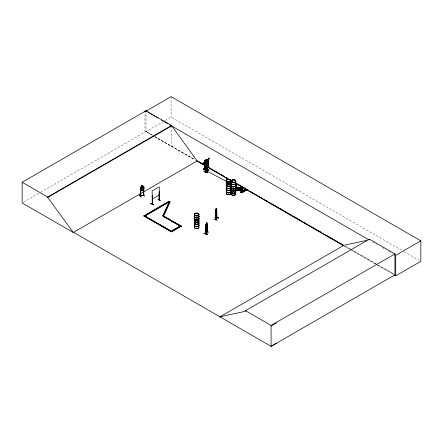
<?xml version="1.0" encoding="UTF-8"?>
<svg xmlns="http://www.w3.org/2000/svg" width="443" height="443" viewBox="0 0 443 443"><rect width="100%" height="100%" fill="white"/><g stroke="black" fill="none" stroke-linecap="round" stroke-linejoin="round"><path stroke-width="0.33" stroke-dasharray="2.21 1.66" d="M23.346 202.279L40.086 192.611M40.684 192.268L145.991 131.466L152.53 135.242M145.991 111.149L145.991 131.637L162.736 121.975M165.123 120.59L171.103 117.14L403.479 251.303M152.442 135.292L144.988 131.006L144.988 112.721M154.828 136.666L194.145 159.275L154.912 136.616M351.537 249.786L344.986 246.015L351.52 249.791M377.154 264.515L352.135 250.123L377.087 264.554M377.746 264.853L393.833 274.106M404.082 251.646L420.85 261.331M372.624 241.994L376.771 244.386M382.104 247.465L385.665 249.52M388.627 251.231L392.182 253.285M377.68 264.892L393.733 274.162M145.991 131.637L152.53 135.414M154.912 136.787L195.535 160.239M344.189 246.064L349.582 249.182M350.186 249.525L375.359 264.061M375.957 264.41L393.34 274.444M171.557 125.906L171.557 146.395M171.103 96.652L171.103 117.14"/><path stroke-width="0.66" d="M241.906 192.196L242.066 189.61A0.836 0.482 60 0 0 241.944 188.463L241.906 187.533M235.969 187.583L236.329 187.588M203.935 169.004L204.705 166.385M205.657 166.02C206.726 165.029 204.638 169.996 205.657 171.142L206.056 171.214M206.731 171.408L207.213 171.291L206.731 171.408L206.875 166.086L206.837 171.219M207.213 171.314L206.903 166.108L206.781 171.441M206.986 225.736L206.831 226.938M216.61 212.878L215.669 214.462L216.599 212.861L216.727 211.665M207.889 161.435L207.723 161.385A3.001 0.725 -83.8 0 1 208.686 158.622L208.847 158.129L209.257 158.173L209.102 158.666A3.001 0.725 -83.8 0 0 208.132 161.429L207.889 162.958L207.479 162.913L207.435 161.296L208.022 161.374M240.92 192.135L241.673 192.572L242.16 192.002L242.227 192.4L241.291 191.874L241.23 189.128A0.836 0.482 60 0 1 241.352 188.125L241.363 187.3M241.54 191.625L241.236 191.908L241.629 191.78M241.258 191.78L241.618 191.764M207.667 172.183C201.471 170.439 204.395 172.626 207.678 172.155M204.046 233.655C215.148 235.526 196.52 231.899 207.623 234.314M204.101 233.533L207.678 234.192M213.842 219.446L217.369 220.232M150.786 203.415L153.527 204.91L150.847 203.354M207.125 231.877L205.984 233.893L206.001 224.706L206.565 222.331L206.593 223.405C207.573 221.511 205.231 225.736 206.222 224.025M206.981 231.833L207.13 231.528L205.84 233.871L205.973 224.463M215.58 219.457L215.852 219.623L215.564 219.451M216.682 217.474L216.621 217.917M216.865 217.806L216.732 209.561L216.616 217.967M195.728 215.337L195.369 215.104L195.108 215.481M195.584 215.265L195.042 215.353M195.706 215.304L195.274 215.536M197.788 213.819L198.171 213.88M197.849 213.736L198.043 213.936M216.561 208.852L215.536 210.984L215.669 214.462L215.575 213.698M227.087 181.685L227.602 181.386M229.767 180.019L230.172 180.052L229.878 180.079M230.155 180.013L230.022 180.068M232.448 181.863L231.855 181.979M232.193 181.763L231.999 182.084L232.259 181.835M234.613 180.495L235.017 180.467M239.779 190.202C240.704 189.61 239.541 190.64 240.017 189.958M215.962 209.954L216.345 208.271L215.741 210.635L215.702 219.822L215.819 211.422M204.212 164.58L203.73 162.913L204.046 162.764L203.73 162.913L204.173 164.574L204.738 165.189M204.849 162.908L204.677 162.304L205.857 162.509L206.953 164.569L206.499 164.946L204.677 164.165L204.356 163.03L204.893 162.935L204.721 162.326M204.184 164.536L204.705 165.239L207.474 165.732L207.717 165.167L207.296 163.428L206.936 163.478L207.263 163.539L208.177 166.579L207.656 166.064L208.022 165.981L204.91 165.676M205.845 162.548L204.666 162.337M206.012 163.151L205.812 162.559M207.474 165.732L204.716 165.206M207.717 165.167L206.787 163.251L204.035 162.802M204.965 165.981L203.797 162.78L204.472 164.054M204.915 166.009L204.118 162.841M205.009 165.843C205.308 165.167 203.869 165.449 204.871 165.549M204.444 166.418L204.688 165.593L205.236 165.699L204.993 166.524L204.433 166.363L204.993 166.524M204.721 164.923L204.666 165.964M203.968 169.065L204.81 166.49M207.689 166.191L207.85 166.535L206.975 163.367M208.094 166.596L208.016 165.998M208.177 166.579L207.296 163.428M241.402 191.769L241.557 191.686M207.811 164.912L208.21 163.988M207.85 164.929L208.249 163.999M139.462 195.086L141.018 197.046M162.891 215.591L181.342 226.201L162.891 215.846L169.387 201.598L170.09 201.964L163.6 215.957L163.079 216.256L170.09 201.709M162.891 215.846L169.387 201.853L168.866 201.299L143.842 215.99L171.435 231.922L181.342 226.201M205.253 162.631L205.314 160.803L205.901 160.576L205.868 159.502L207.047 159.713L207.053 160.72L208.221 161.307L208.26 166.385L204.638 165.804M205.065 162.57L205.054 160.676L204.732 160.615L204.744 163.395M205.873 160.51L205.059 160.388L207.811 160.853M205.868 159.502L207.047 159.713M140.752 195.806L140.315 196.039L140.752 196.022L140.719 187.832L140.353 187.838L140.719 187.832M143.46 195.313L143.798 195.042M205.956 225.465L206.111 233.694L206.078 225.493M207.119 223.654L207.13 231.827M215.996 209.007L216.228 208.598M215.996 209.345L216.228 208.935M206.859 226.932L205.967 228.538L205.834 227.768M205.342 231.351L208.858 232.154M206.875 231.822L205.94 233.666M215.021 217.408L218.665 217.967L215.076 217.28M206.006 233.555L207.003 231.844M216.616 217.751L215.846 219.307M216.871 217.79L215.747 219.783M218.659 217.956L215.032 217.363M205.054 160.676L205.026 162.642L205.707 162.791L205.004 162.664M204.705 165.023L205.12 164.995M205.12 165.206L207.861 165.793M205.054 164.962L205.054 165.704M207.911 161.202L208.188 161.335M205.718 166.053L206.095 165.926L206.133 171.07L205.74 170.998M206.1 165.942L205.967 171.225L205.74 165.876M207.861 165.582C208.836 165.056 207.922 167.609 208.177 165.654L207.861 165.593L208.254 165.654M207.95 166.23L207.917 162.465M205.657 171.142L205.834 165.843M205.508 171.895L206.682 169.83M205.491 171.912L206.859 169.713M206.864 169.713L205.685 171.779M206.864 169.885L205.69 171.779M207.291 169.807L206.089 172.022L207.296 169.94M207.462 169.99L206.272 172.039M206.798 166.297L207.075 171.463L206.903 171.231M153.511 204.899L150.792 203.392M152.237 204.029L152.386 203.869M159.115 200.07L159.258 191.813L159.231 200.009M195.147 215.304L195.524 215.248M232.01 182.018L232.414 182.018M239.779 187.926L239.945 188.22M244.193 190.512L243.877 190.8L244.392 190.623M140.437 187.311L140.785 186.846C144.562 184.476 144.379 187.932 143.482 190.313L140.774 190.916L140.437 187.311L140.365 196.111L140.697 196.061L140.669 187.766M207.019 163.799L207.606 163.096M216.682 217.773L215.575 219.8L215.591 210.979M216.771 217.962L216.688 208.952M204.566 165.361L204.721 165.804L204.81 164.918M204.688 160.682L205.07 160.366M227.165 181.536L227.569 181.508M207.075 171.463L207.031 166.369M204.677 165.809L208.216 166.468L204.649 165.937L203.797 162.78M245.666 189.438L245.898 189.615L241.07 192.384L240.854 191.813L241.407 191.57L241.474 192.406M245.167 189.676L245.66 189.322L246.618 190.025L241.789 192.794L241.031 192.317M240.782 192.212L245.66 189.394L245.876 189.61L240.898 192.284M241.579 192.627L246.446 189.925M246.374 189.803L241.795 192.805M241.695 192.738L242.16 192.002M246.48 189.947L245.66 189.394M152.281 195.839L152.375 204.09M157.985 199.261L160.665 200.629M159.275 200.142L159.364 199.754M73.604 232.337L73.317 232.509L22.15 202.966L22.15 182.267L145.991 110.767L171.557 125.524L197.124 160.986L229.385 179.614M145.991 110.767L145.991 111.149L171.103 96.652L420.85 240.842L420.85 261.331L395.737 275.828L393.943 274.787M22.15 182.267L47.717 197.024L171.557 125.524M276.498 343.259L271.077 346.348L73.571 232.32L73.278 232.486L47.717 197.406L171.557 125.906M73.278 232.486L197.412 160.82M152.159 199.129L159.258 195.031M143.842 215.99L144.363 215.691L147.884 217.729M145.564 215.01L168.866 201.554L169.387 201.853L144.889 215.996L169.387 201.598M172.028 230.986L180.307 225.947L171.435 231.069L171.95 231.623L144.368 215.697M143.842 215.735L171.435 231.667L181.342 225.947M241.407 191.57L240.854 191.813M243.434 190.606C245.81 191.675 242.404 190.783 243.921 190.324L244.807 190.911L243.921 190.324M244.353 190.075C246.729 191.143 243.323 190.252 244.846 189.792L245.732 190.379L244.846 189.792M240.953 192.312L245.832 189.493M241.496 192.622L246.386 189.848M246.546 189.837L241.568 192.583M219.662 317L343.796 245.328L366.666 240.355M219.949 316.828L245.516 311.268L245.516 310.676L369.357 239.176L394.923 253.933L394.923 274.848L271.077 346.348L271.077 325.433L394.923 253.933M369.357 239.768L369.069 239.94L169.774 124.876M394.552 254.653L395.737 255.34L420.85 240.842M271.077 326.031L276.498 322.941M239.945 187.854L239.779 188.148M240.217 190.174L239.824 190.174M244.32 190.778L243.877 190.745L244.049 190.512M140.381 195.712L143.471 195.175L140.381 195.823M143.504 187.184L143.82 187.112L143.46 187.118L143.471 195.391L143.848 195.319L140.353 196.033M204.749 165.017L205.076 165.067M143.482 195.28L143.46 187.118M241.568 191.797L241.202 191.653L241.164 192.273M227.53 181.719L227.109 181.641M239.879 187.926L240.3 188.065M240.156 188.148L239.824 188.125M141.622 185.7L142.69 185.456M143.454 190.285L140.791 190.939L140.437 190.014M143.31 194.195L144.562 196.227M143.809 194.931L143.521 195.086M207.003 232.06L206.986 223.028L206.887 232.016L206.864 231.683M143.776 194.942L143.731 195.236M140.42 195.806L140.403 196.105M195.125 215.436L195.435 215.376M206.012 166.119L205.956 171.242M204.029 169.298C205.043 169.065 202.911 168.362 203.581 169.148M216.289 208.321L216.483 211.206L215.935 212.983L215.741 212.518M236.025 187.422L236.712 187.478L236.712 188.502M236.019 187.81L242.819 187.777M236.019 187.915L242.819 187.915L236.019 187.965M236.019 188.042L242.819 188.054M236.025 188.175L236.712 188.142M236.025 188.391L242.825 188.391L236.025 188.485M236.025 188.546L242.825 188.496M236.025 189.471L236.712 189.471L236.712 190.551M236.712 189.526L236.086 189.632M236.019 189.831L242.819 189.831M236.019 189.969L242.819 189.969M236.019 189.997L242.819 190.019M236.019 190.091L242.819 190.108M236.025 190.23L236.712 190.197M236.025 190.551L242.825 190.534M208.836 158.123L208.731 158.123A3.505 0.847 -83.8 0 0 207.667 160.898L207.435 161.296M209.251 158.173L209.146 158.168A3.505 0.847 -83.8 0 0 208.077 160.942L207.889 162.958M204.804 165.654L208.26 166.297M204.993 165.804L205.043 165.062M208.786 158.627L209.201 158.672M207.723 161.385L208.304 161.479M203.758 162.891L204.085 162.952M206.604 223.35L206.554 226.423L206.194 227.054L206.001 226.589M205.286 169.536L208.869 170.212M152.254 204.162L152.159 190.933L159.258 186.835L159.22 200.142M227.403 181.309L227.713 181.536M140.702 195.651L140.719 196.027M235.205 185.905L241.418 189.1M241.983 189.388L244.807 190.839M226.722 181.525L203.83 169.547L203.199 169.575L203.686 169.974L204.068 169.741M145.991 111.149L147.181 111.835M148.372 112.522L149.562 113.209M150.747 113.895L152.53 114.925M153.721 115.612L154.912 116.299M156.102 116.985L157.885 118.015M161.451 120.075L163.234 121.105M164.425 121.792L167.991 123.846M198.608 161.507L202.789 163.921M203.985 164.613L205.181 165.3M209.362 167.714L211.156 168.75M212.352 169.442L213.543 170.134M214.739 170.821L216.533 171.856M217.729 172.548L218.92 173.235M220.714 174.271L221.91 174.963M223.106 175.649L224.296 176.342M226.091 177.377L227.287 178.064M236.844 183.585L240.433 185.656M241.623 186.342L245.81 188.757M247 189.449L248.794 190.484M249.99 191.171L251.187 191.863M252.383 192.555L254.171 193.585M255.367 194.278L256.563 194.97M258.352 196L259.548 196.692M260.744 197.384L262.538 198.42M263.735 199.106L264.925 199.799M266.121 200.485L267.915 201.521M269.111 202.213L270.302 202.9M272.096 203.935L273.292 204.627M274.488 205.314L278.669 207.728M279.865 208.42L286.438 212.214M287.629 212.906L291.815 215.32M293.006 216.007L297.192 218.427M298.383 219.113L300.177 220.149M301.373 220.841L302.569 221.528M303.765 222.22L305.554 223.255M306.75 223.942L307.946 224.634M309.735 225.67L310.931 226.356M312.127 227.049L313.323 227.735M315.117 228.771L316.308 229.463M317.504 230.15L321.684 232.569M325.871 234.984L329.454 237.049M330.65 237.741L337.821 241.878M339.011 242.57L343.198 244.985M235.36 183.064L343.502 245.5M196.731 160.931L203.924 165.084M206.322 166.468L229.103 179.62M230.299 180.312L231.501 181.004M235.693 183.424L343.591 245.721M245.167 189.604L246.059 190.119M241.164 191.675L242.16 192.29M163.079 216.001L180.827 226.5L163.079 216.256M149.058 218.405L153.167 220.775M154.341 221.456L170.776 230.947M245.516 310.676L271.077 325.433M143.438 186.265L143.837 186.531L143.798 195.341M241.612 187.234L241.895 187.655M207.59 161.213L207.003 160.77L207.031 159.735M152.386 204.079L152.375 195.895M139.617 194.914L141.046 197.085M207.9 166.319L207.878 162.537M241.396 191.813L241.341 191.531M204.843 165.394L204.998 165.992M204.738 160.682L204.755 163.373M395.737 255.34L395.737 275.828M242.127 188.502L242.127 187.705L242.819 187.705L242.825 188.635L236.025 188.624L236.025 187.361L236.086 188.175M242.127 190.551L242.127 189.759L242.819 189.759L242.825 190.689L236.025 190.689L236.025 189.41L236.086 190.23M241.668 188.502L241.668 187.705L240.975 187.705L240.975 188.502M241.668 190.551L241.668 189.759L240.975 189.759L240.975 190.551M240.366 188.502L240.366 187.705L239.674 187.705L239.674 188.502M240.366 190.551L240.366 189.759L239.674 189.759L239.674 190.551M236.518 183.053L236.518 190.213M236.468 183.053L236.468 190.213M216.306 208.265L216.334 209.334M144.988 110.689L144.988 112.046M47.717 197.024L47.717 197.406M198.674 218.144A2.381 1.373 0 0 1 196.609 220.204A2.381 1.373 0 0 1 194.549 218.144M198.647 218.283A2.348 1.357 0 0 1 196.609 220.315A2.348 1.357 0 0 1 194.577 218.283M198.63 220.055A2.331 1.346 0 0 1 196.609 222.076A2.331 1.346 0 0 1 194.588 220.055M198.647 220.177A2.353 1.357 0 0 1 196.609 222.214A2.353 1.357 0 0 1 194.571 220.177M198.674 215.879A2.381 1.373 0 0 1 196.609 217.939A2.381 1.373 0 0 1 194.549 215.879M198.641 217.906A2.342 1.351 0 0 1 196.609 219.933A2.342 1.351 0 0 1 194.582 217.906M198.641 216.023A2.342 1.351 0 0 1 196.609 218.05A2.342 1.351 0 0 1 194.582 216.023M198.674 218.022A2.381 1.373 0 0 1 196.609 220.088A2.381 1.373 0 0 1 194.549 218.022M198.674 215.763A2.381 1.373 0 0 1 196.609 217.823A2.381 1.373 0 0 1 194.549 215.763M198.641 215.641A2.342 1.351 0 0 1 196.609 217.674A2.342 1.351 0 0 1 194.582 215.641M198.674 224.584A2.381 1.373 0 0 1 196.609 226.65A2.381 1.373 0 0 1 194.549 224.584M198.647 224.728A2.348 1.357 0 0 1 196.609 226.761A2.348 1.357 0 0 1 194.577 224.728M198.63 226.5A2.331 1.346 0 0 1 196.609 228.522A2.331 1.346 0 0 1 194.588 226.5M198.636 220.392A2.337 1.351 0 0 1 196.609 222.414A2.337 1.351 0 0 1 194.588 220.392M198.647 226.622A2.348 1.357 0 0 1 196.609 228.654A2.348 1.357 0 0 1 194.577 226.622M198.647 220.265A2.353 1.357 0 0 1 196.609 222.303A2.353 1.357 0 0 1 194.571 220.265M198.674 222.325A2.381 1.373 0 0 1 196.609 224.385A2.381 1.373 0 0 1 194.549 222.325M198.641 224.352A2.342 1.351 0 0 1 196.609 226.379A2.342 1.351 0 0 1 194.582 224.352M198.641 222.469A2.342 1.351 0 0 1 196.609 224.496A2.342 1.351 0 0 1 194.582 222.469M198.674 224.468A2.381 1.373 0 0 1 196.609 226.534A2.381 1.373 0 0 1 194.549 224.468M198.674 222.209A2.381 1.373 0 0 1 196.609 224.269A2.381 1.373 0 0 1 194.549 222.209M198.641 222.087A2.342 1.351 0 0 1 196.609 224.119A2.342 1.351 0 0 1 194.582 222.087M230.653 184.343A2.381 1.373 0 0 1 228.594 186.403A2.381 1.373 0 0 1 226.528 184.343M230.62 184.482A2.342 1.351 0 0 1 228.594 186.514A2.342 1.351 0 0 1 226.561 184.482M230.626 186.298A2.353 1.357 0 0 1 228.594 188.336A2.353 1.357 0 0 1 226.556 186.298M230.626 186.376A2.348 1.357 0 0 1 228.594 188.413A2.348 1.357 0 0 1 226.556 186.376M230.653 182.079A2.381 1.373 0 0 1 228.594 184.144A2.381 1.373 0 0 1 226.528 182.079M230.626 184.105A2.348 1.357 0 0 1 228.594 186.138A2.348 1.357 0 0 1 226.556 184.105M230.626 182.223A2.348 1.357 0 0 1 228.594 184.255A2.348 1.357 0 0 1 226.556 182.223M230.653 184.227A2.381 1.373 0 0 1 228.594 186.287A2.381 1.373 0 0 1 226.528 184.227M230.653 181.962A2.381 1.373 0 0 1 228.594 184.028A2.381 1.373 0 0 1 226.528 181.962M230.62 181.846A2.342 1.351 0 0 1 228.594 183.873A2.342 1.351 0 0 1 226.561 181.846M230.653 190.789A2.381 1.373 0 0 1 228.594 192.849A2.381 1.373 0 0 1 226.528 190.789M230.62 190.927A2.342 1.351 0 0 1 228.594 192.96A2.342 1.351 0 0 1 226.561 190.927M230.609 192.699A2.331 1.346 0 0 1 228.594 194.721A2.331 1.346 0 0 1 226.572 192.699M230.62 186.586A2.342 1.351 0 0 1 228.594 188.613A2.342 1.351 0 0 1 226.561 186.586M230.626 192.749A2.353 1.357 0 0 1 228.594 194.782A2.353 1.357 0 0 1 226.556 192.749M230.626 186.47A2.353 1.357 0 0 1 228.594 188.502A2.353 1.357 0 0 1 226.556 186.47M230.653 188.524A2.381 1.373 0 0 1 228.594 190.59A2.381 1.373 0 0 1 226.528 188.524M230.626 190.551A2.348 1.357 0 0 1 228.594 192.583A2.348 1.357 0 0 1 226.556 190.551M230.626 188.668A2.348 1.357 0 0 1 228.594 190.7A2.348 1.357 0 0 1 226.556 188.668M230.653 190.673A2.381 1.373 0 0 1 228.594 192.733A2.381 1.373 0 0 1 226.528 190.673M230.653 188.408A2.381 1.373 0 0 1 228.594 190.473A2.381 1.373 0 0 1 226.528 188.408M230.62 188.292A2.342 1.351 0 0 1 228.594 190.318A2.342 1.351 0 0 1 226.561 188.292M235.499 184.82A2.381 1.373 0 0 1 233.433 186.88A2.381 1.373 0 0 1 231.373 184.82M235.466 184.964A2.342 1.351 0 0 1 233.433 186.99A2.342 1.351 0 0 1 231.407 184.964M235.46 186.73A2.337 1.351 0 0 1 233.433 188.757A2.337 1.351 0 0 1 231.412 186.73M235.466 186.868A2.342 1.351 0 0 1 233.433 188.895A2.342 1.351 0 0 1 231.407 186.868M235.499 182.56A2.381 1.373 0 0 1 233.433 184.62A2.381 1.373 0 0 1 231.373 182.56M235.471 184.581A2.348 1.357 0 0 1 233.433 186.614A2.348 1.357 0 0 1 231.401 184.581M235.471 182.699A2.348 1.357 0 0 1 233.433 184.731A2.348 1.357 0 0 1 231.401 182.699M235.499 184.703A2.381 1.373 0 0 1 233.433 186.763A2.381 1.373 0 0 1 231.373 184.703M235.499 182.444A2.381 1.373 0 0 1 233.433 184.504A2.381 1.373 0 0 1 231.373 182.444M235.466 182.322A2.342 1.351 0 0 1 233.433 184.349A2.342 1.351 0 0 1 231.407 182.322M235.499 191.265A2.381 1.373 0 0 1 233.433 193.325A2.381 1.373 0 0 1 231.373 191.265M235.466 191.409A2.342 1.351 0 0 1 233.433 193.436A2.342 1.351 0 0 1 231.407 191.409M235.46 193.176A2.337 1.351 0 0 1 233.433 195.202A2.337 1.351 0 0 1 231.412 193.176M235.46 187.062A2.337 1.351 0 0 1 233.433 189.083A2.337 1.351 0 0 1 231.412 187.062M235.471 193.226A2.353 1.357 0 0 1 233.433 195.263A2.353 1.357 0 0 1 231.401 193.226M235.466 193.309A2.342 1.351 0 0 1 233.433 195.335A2.342 1.351 0 0 1 231.407 193.309M235.471 186.94A2.353 1.357 0 0 1 233.433 188.978A2.353 1.357 0 0 1 231.401 186.94M235.499 189.006A2.381 1.373 0 0 1 233.433 191.066A2.381 1.373 0 0 1 231.373 189.006M235.471 191.027A2.348 1.357 0 0 1 233.433 193.059A2.348 1.357 0 0 1 231.401 191.027M235.471 189.144A2.348 1.357 0 0 1 233.433 191.177A2.348 1.357 0 0 1 231.401 189.144M235.499 191.149A2.381 1.373 0 0 1 233.433 193.209A2.381 1.373 0 0 1 231.373 191.149M235.499 188.89A2.381 1.373 0 0 1 233.433 190.95A2.381 1.373 0 0 1 231.373 188.89M235.466 188.768A2.342 1.351 0 0 1 233.433 190.795A2.342 1.351 0 0 1 231.407 188.768M204.096 171.618L207.678 172.327L204.096 171.618M206.903 164.851L205.718 164.104L204.86 164.514L205.43 163.927L204.5 163.107L205.624 163.832L206.466 163.456L205.917 164.021L206.903 164.851M206.488 222.668L206.261 223.41L206.488 222.668M206.554 223.732L206.194 226.246L206.554 223.732M216.289 209.661L215.935 212.18L216.289 209.661M205.336 169.459L208.913 170.134L205.336 169.459M143.266 188.546L142.69 189.488L141.622 189.737L141.051 189.061L141.051 187.179L141.622 186.708L141.566 185.656L142.729 185.412L142.69 186.464L143.266 186.664L143.266 188.546M142.502 185.667L141.815 186.16L142.502 185.667M142.69 186.796L141.622 187.046L141.622 188.928L142.69 188.679L142.69 186.796M242.825 190.412L236.025 190.412L242.825 190.446M206.798 159.895L206.095 159.768L206.095 160.106L206.803 160.228L206.798 159.895M207.003 161.108L205.906 160.909L205.917 162.797L207.014 162.991L207.003 161.108M206.045 163.334L204.948 163.135L205.264 164.264L206.366 164.464L206.045 163.334M195.441 215.591A2.337 1.351 0 0 0 198.951 214.423A2.337 1.351 0 0 0 195.441 213.255A2.337 1.351 0 0 0 195.441 215.591M195.441 215.785A2.342 1.351 0 0 0 198.951 214.617A2.342 1.351 0 0 0 195.441 213.443A2.342 1.351 0 0 0 195.441 215.785M194.948 215.459A2.353 1.357 0 0 0 198.885 214.849A2.353 1.357 0 0 0 196 213.188A2.353 1.357 0 0 0 194.948 215.459M227.414 181.807A2.353 1.357 0 0 0 230.941 180.628A2.353 1.357 0 0 0 227.414 179.454A2.353 1.357 0 0 0 227.414 181.807M227.42 181.99A2.342 1.351 0 0 0 230.936 180.816A2.342 1.351 0 0 0 227.42 179.648A2.342 1.351 0 0 0 227.42 181.99M227.414 181.879A2.353 1.357 0 0 0 230.941 180.7A2.353 1.357 0 0 0 227.414 179.526A2.353 1.357 0 0 0 227.414 181.879M231.778 182.056A2.342 1.351 0 0 0 235.698 181.447A2.342 1.351 0 0 0 232.83 179.792A2.342 1.351 0 0 0 231.778 182.056M232.265 182.461A2.337 1.351 0 0 0 235.776 181.292A2.337 1.351 0 0 0 232.265 180.124A2.337 1.351 0 0 0 232.265 182.461M232.259 182.35A2.353 1.357 0 0 0 235.787 181.176A2.353 1.357 0 0 0 232.259 179.996A2.353 1.357 0 0 0 232.259 182.35"/></g></svg>
